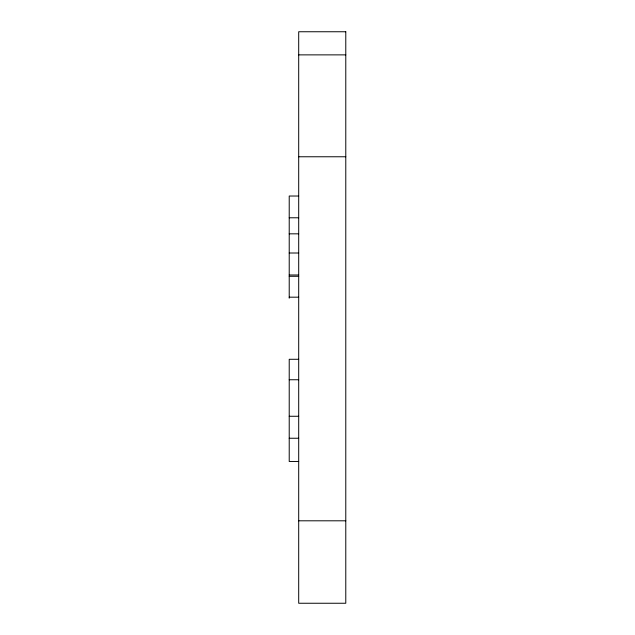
<?xml version="1.0" encoding="UTF-8"?>
<svg xmlns="http://www.w3.org/2000/svg" width="635" height="635" viewBox="0 0 635 635"><rect width="100%" height="100%" fill="white"/><g stroke="black" fill="none" stroke-linecap="round" stroke-linejoin="round"><path stroke-width="0.95" d="M298.696 54.872L345.781 54.872M298.696 156.766L345.781 156.766M298.696 196.024L289.219 196.024L289.219 298.196M289.219 217.781L298.696 217.781M289.219 233.831L298.696 233.831M289.219 253.008L298.696 253.008M289.219 274.987L298.696 274.987M289.219 276.281L298.696 276.281M289.219 297.18L298.696 297.18M298.696 359.283L289.219 359.283L289.219 461.462L298.696 461.462M289.219 379.746L298.696 379.746M289.219 416.266L298.696 416.266M289.219 438.245L298.696 438.245M298.696 520.803L345.781 520.803M345.781 31.75L298.696 31.75L298.696 603.25L345.781 603.25L345.781 31.75"/></g></svg>
